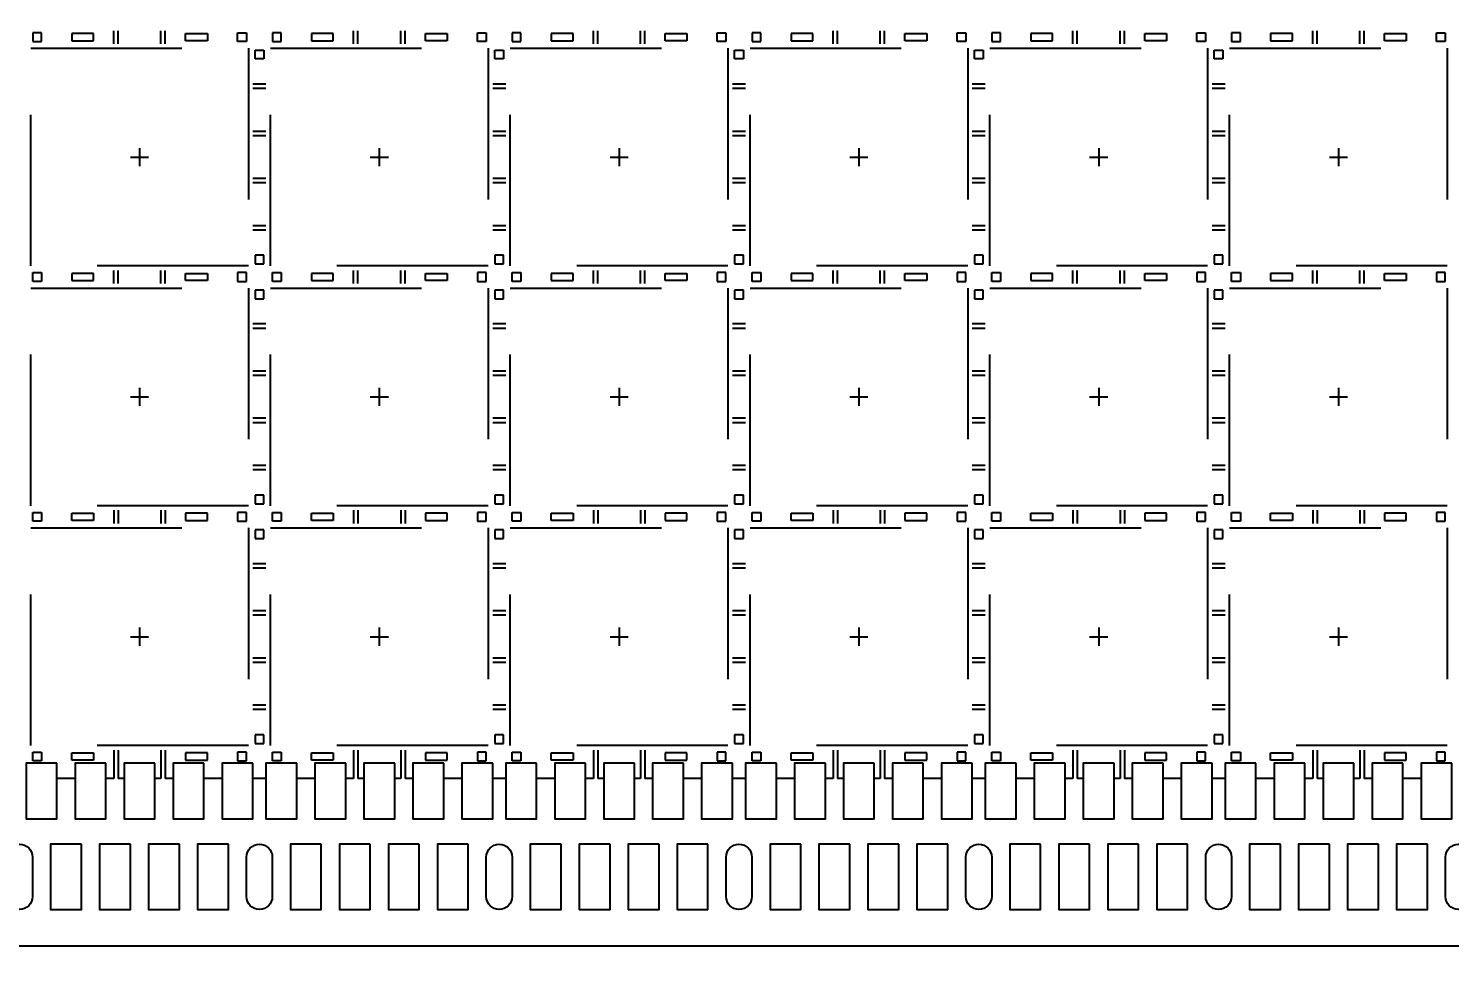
# Model space of a CAD drawing. Header units: millimetres. Extents: x 403.41 to 412.09, y 87.14 to 92.98.
# Drawn here: x 406.728 to 407.903, y 88.295 to 89.065 of the extents above; entities that cross this region are included whole.
import ezdxf

# ---------------------------------------------------------------- set-up
doc = ezdxf.new("R2010")
doc.units = ezdxf.units.MM
doc.header["$LTSCALE"] = 0.5
doc.header["$PDMODE"] = 98
for name, pattern in [('CENTER', [50.8, 31.75, -6.35, 6.35, -6.35]), ('HIDDEN', [0.375, 0.25, -0.125]), ('PHANTOM', [2.5, 1.25, -0.25, 0.25, -0.25, 0.25, -0.25])]:
    doc.linetypes.add(name, pattern=pattern)
for name, color, linetype in [('1D', 4, 'Continuous'), ('BTM', 7, 'HIDDEN'), ('CEN', 2, 'CENTER'), ('DIM', 3, 'Continuous'), ('PKG', 1, 'PHANTOM')]:
    doc.layers.add(name, color=color, linetype=linetype)
doc.styles.add('SIMPLEX', font='simplex.shx', dxfattribs={"bigfont": 'AllInOneBig.shx'})
doc.dimstyles.new('Standard2', dxfattribs={"dimtxt": 0.07, "dimasz": 0.08, "dimexe": 0.01, "dimexo": 0.01, "dimgap": 0.015, "dimtad": 1, "dimdec": 3, "dimlfac": 16.666667, "dimrnd": 0.0001, "dimzin": 1, "dimtxsty": 'SIMPLEX', "dimcen": 0.01, "dimclrd": 256, "dimclre": 256, "dimclrt": 256, "dimazin": 3, "dimtp": 0.03, "dimtm": 0.05, "dimtfac": 0.8, "dimtdec": 3, "dimtmove": 0, "dimatfit": 3, "dimfxl": 0.05, "dimtzin": 4, "dimlwd": -1, "dimlwe": -1})

# ---------------------------------------------------------------- blocks, each defined once
blk = doc.blocks.new('*D25')
at = {"layer": 'Defpoints', "color": 0, "ltscale": 0.1, "transparency": 16777216}
for p in [(406.7204, 90.1484), (408.6252, 88.0904), (409.2231, 88.0904)]:
    blk.add_point(p, dxfattribs=at)
at = {"layer": 'DIM', "ltscale": 0.1, "transparency": 16777216}
for p, q in [((408.6352, 88.0904), (408.9031, 88.0904)), ((408.9031, 88.0904), (409.0631, 88.0904)), ((409.0631, 88.0904), (409.2231, 88.0904))]:
    blk.add_line(p, q, dxfattribs=at)
at = {"layer": 'DIM', "ltscale": 0.1, "transparency": 16777216, "insert": (409.4114, 88.0904), "char_height": 0.07, "attachment_point": 5, "rotation": 360, "style": 'SIMPLEX'}
blk.add_mtext('\\A1;34.300', dxfattribs=at)
blk = doc.blocks.new('*D26')
at = {"layer": 'Defpoints', "color": 0, "ltscale": 0.1, "transparency": 16777216}
for p in [(406.7204, 90.1484), (408.6252, 88.2284), (409.2231, 88.1846)]:
    blk.add_point(p, dxfattribs=at)
at = {"layer": 'DIM', "ltscale": 0.1, "transparency": 16777216}
for p, q in [((408.6352, 88.2284), (408.9031, 88.2284)), ((408.9031, 88.2284), (409.0631, 88.1846)), ((409.0631, 88.1846), (409.2231, 88.1846))]:
    blk.add_line(p, q, dxfattribs=at)
at = {"layer": 'DIM', "ltscale": 0.1, "transparency": 16777216, "insert": (409.4114, 88.1846), "char_height": 0.07, "attachment_point": 5, "rotation": 360, "style": 'SIMPLEX'}
blk.add_mtext('\\A1;32.000', dxfattribs=at)
blk = doc.blocks.new('*D28')
at = {"layer": 'Defpoints', "color": 0, "ltscale": 0.1, "transparency": 16777216}
for p in [(406.7204, 90.1484), (407.7794, 88.1415), (407.7794, 87.9087)]:
    blk.add_point(p, dxfattribs=at)
at = {"layer": 'DIM', "ltscale": 0.1, "transparency": 16777216}
blk.add_line((407.7794, 88.1315), (407.7794, 87.9087), dxfattribs=at)
at = {"layer": 'DIM', "ltscale": 0.1, "transparency": 16777216, "insert": (407.7794, 87.7271), "char_height": 0.07, "attachment_point": 5, "rotation": 90, "style": 'SIMPLEX'}
blk.add_mtext('\\A1;17.650', dxfattribs=at)
blk = doc.blocks.new('*D29')
at = {"layer": 'Defpoints', "color": 0, "ltscale": 0.1, "transparency": 16777216}
for p in [(406.7204, 90.1484), (408.6252, 88.2284), (408.6252, 87.9087)]:
    blk.add_point(p, dxfattribs=at)
at = {"layer": 'DIM', "ltscale": 0.1, "transparency": 16777216}
blk.add_line((408.6252, 88.2184), (408.6252, 87.9087), dxfattribs=at)
at = {"layer": 'DIM', "ltscale": 0.1, "transparency": 16777216, "insert": (408.6252, 87.7271), "char_height": 0.07, "attachment_point": 5, "rotation": 90, "style": 'SIMPLEX'}
blk.add_mtext('\\A1;31.747', dxfattribs=at)
blk = doc.blocks.new('*U218')
at = {"layer": 'CEN', "ltscale": 0.2}
for p, q in [((-0.0075, 0), (0.0075, 0)), ((0, 0.0075), (0, -0.0075))]:
    blk.add_line(p, q, dxfattribs=at)
at = {"layer": 'PKG', "color": 1, "ltscale": 0.2}
blk.add_lwpolyline([(-0.09, -0.09), (-0.09, 0.09), (0.09, 0.09), (0.09, -0.09)], close=True, dxfattribs=at)
blk = doc.blocks.new('*U219')
at = {"color": 0, "linetype": 'ByBlock', "lineweight": -2, "transparency": 16777216}
for p in [(1.5864, 0.3966), (1.7847, 0.3966), (1.983, 0.3966), (2.1813, 0.3966), (2.3796, 0.3966), (2.5779, 0.3966), (1.5864, 0.1983), (1.7847, 0.1983), (1.983, 0.1983), (2.1813, 0.1983), (2.3796, 0.1983), (2.5779, 0.1983), (1.5864, 0), (1.7847, 0), (1.983, 0), (2.1813, 0), (2.3796, 0), (2.5779, 0)]:
    blk.add_blockref('*U218', p, dxfattribs=at)

msp = doc.modelspace()

# ---------------------------------------------------------------- linework, layer by layer
at = {"ltscale": 0.02}
for points in [[(406.751283, 88.457417), (406.725783, 88.457417), (406.725783, 88.411367), (406.751283, 88.411367)], [(406.791783, 88.457417), (406.766283, 88.457417), (406.766283, 88.411367), (406.791783, 88.411367)], [(406.832283, 88.457417), (406.806783, 88.457417), (406.806783, 88.411367), (406.832283, 88.411367)], [(406.872783, 88.457417), (406.847283, 88.457417), (406.847283, 88.411367), (406.872783, 88.411367)], [(406.913283, 88.457417), (406.887783, 88.457417), (406.887783, 88.411367), (406.913283, 88.411367)], [(406.949583, 88.457417), (406.924083, 88.457417), (406.924083, 88.411367), (406.949583, 88.411367)], [(406.990083, 88.457417), (406.964583, 88.457417), (406.964583, 88.411367), (406.990083, 88.411367)], [(407.030583, 88.457417), (407.005083, 88.457417), (407.005083, 88.411367), (407.030583, 88.411367)], [(407.071083, 88.457417), (407.045583, 88.457417), (407.045583, 88.411367), (407.071083, 88.411367)], [(407.111583, 88.457417), (407.086083, 88.457417), (407.086083, 88.411367), (407.111583, 88.411367)], [(407.147883, 88.457417), (407.122383, 88.457417), (407.122383, 88.411367), (407.147883, 88.411367)], [(407.188383, 88.457417), (407.162883, 88.457417), (407.162883, 88.411367), (407.188383, 88.411367)], [(407.228883, 88.457417), (407.203383, 88.457417), (407.203383, 88.411367), (407.228883, 88.411367)], [(407.269383, 88.457417), (407.243883, 88.457417), (407.243883, 88.411367), (407.269383, 88.411367)], [(407.309883, 88.457417), (407.284383, 88.457417), (407.284383, 88.411367), (407.309883, 88.411367)], [(407.346183, 88.457417), (407.320683, 88.457417), (407.320683, 88.411367), (407.346183, 88.411367)], [(407.386683, 88.457417), (407.361183, 88.457417), (407.361183, 88.411367), (407.386683, 88.411367)], [(407.427183, 88.457417), (407.401683, 88.457417), (407.401683, 88.411367), (407.427183, 88.411367)], [(407.467683, 88.457417), (407.442183, 88.457417), (407.442183, 88.411367), (407.467683, 88.411367)], [(407.508183, 88.457417), (407.482683, 88.457417), (407.482683, 88.411367), (407.508183, 88.411367)], [(407.544483, 88.457417), (407.518983, 88.457417), (407.518983, 88.411367), (407.544483, 88.411367)], [(407.584983, 88.457417), (407.559483, 88.457417), (407.559483, 88.411367), (407.584983, 88.411367)], [(407.625483, 88.457417), (407.599983, 88.457417), (407.599983, 88.411367), (407.625483, 88.411367)], [(407.665983, 88.457417), (407.640483, 88.457417), (407.640483, 88.411367), (407.665983, 88.411367)], [(407.706483, 88.457417), (407.680983, 88.457417), (407.680983, 88.411367), (407.706483, 88.411367)], [(407.742783, 88.457417), (407.717283, 88.457417), (407.717283, 88.411367), (407.742783, 88.411367)], [(407.783283, 88.457417), (407.757783, 88.457417), (407.757783, 88.411367), (407.783283, 88.411367)], [(407.823783, 88.457417), (407.798283, 88.457417), (407.798283, 88.411367), (407.823783, 88.411367)], [(407.864283, 88.457417), (407.838783, 88.457417), (407.838783, 88.411367), (407.864283, 88.411367)], [(407.904783, 88.457417), (407.879283, 88.457417), (407.879283, 88.411367), (407.904783, 88.411367)], [(406.771533, 88.390367), (406.746033, 88.390367), (406.746033, 88.336367), (406.771533, 88.336367)], [(406.812033, 88.390367), (406.786533, 88.390367), (406.786533, 88.336367), (406.812033, 88.336367)], [(406.852533, 88.390367), (406.827033, 88.390367), (406.827033, 88.336367), (406.852533, 88.336367)], [(406.893033, 88.390367), (406.867533, 88.390367), (406.867533, 88.336367), (406.893033, 88.336367)], [(406.969833, 88.390367), (406.944333, 88.390367), (406.944333, 88.336367), (406.969833, 88.336367)], [(407.010333, 88.390367), (406.984833, 88.390367), (406.984833, 88.336367), (407.010333, 88.336367)], [(407.050833, 88.390367), (407.025333, 88.390367), (407.025333, 88.336367), (407.050833, 88.336367)], [(407.091333, 88.390367), (407.065833, 88.390367), (407.065833, 88.336367), (407.091333, 88.336367)], [(407.168133, 88.390367), (407.142633, 88.390367), (407.142633, 88.336367), (407.168133, 88.336367)], [(407.208633, 88.390367), (407.183133, 88.390367), (407.183133, 88.336367), (407.208633, 88.336367)], [(407.249133, 88.390367), (407.223633, 88.390367), (407.223633, 88.336367), (407.249133, 88.336367)], [(407.289633, 88.390367), (407.264133, 88.390367), (407.264133, 88.336367), (407.289633, 88.336367)], [(407.366433, 88.390367), (407.340933, 88.390367), (407.340933, 88.336367), (407.366433, 88.336367)], [(407.406933, 88.390367), (407.381433, 88.390367), (407.381433, 88.336367), (407.406933, 88.336367)], [(407.447433, 88.390367), (407.421933, 88.390367), (407.421933, 88.336367), (407.447433, 88.336367)], [(407.487933, 88.390367), (407.462433, 88.390367), (407.462433, 88.336367), (407.487933, 88.336367)], [(407.564733, 88.390367), (407.539233, 88.390367), (407.539233, 88.336367), (407.564733, 88.336367)], [(407.605233, 88.390367), (407.579733, 88.390367), (407.579733, 88.336367), (407.605233, 88.336367)], [(407.645733, 88.390367), (407.620233, 88.390367), (407.620233, 88.336367), (407.645733, 88.336367)], [(407.686233, 88.390367), (407.660733, 88.390367), (407.660733, 88.336367), (407.686233, 88.336367)], [(407.763033, 88.390367), (407.737533, 88.390367), (407.737533, 88.336367), (407.763033, 88.336367)], [(407.803533, 88.390367), (407.778033, 88.390367), (407.778033, 88.336367), (407.803533, 88.336367)], [(407.844033, 88.390367), (407.818533, 88.390367), (407.818533, 88.336367), (407.844033, 88.336367)], [(407.884533, 88.390367), (407.859033, 88.390367), (407.859033, 88.336367), (407.884533, 88.336367)]]:
    msp.add_lwpolyline(points, close=True, dxfattribs=at)
for points in [[(406.720383, 88.390367), (406.720383, 88.390367, -0.41421356), (406.731033, 88.379717), (406.731033, 88.347017, -0.41421356), (406.720383, 88.336367), (406.720383, 88.336367, -0.41421356), (406.709733, 88.347017), (406.709733, 88.379717, -0.41421356)], [(406.918683, 88.390367), (406.918683, 88.390367, -0.41421356), (406.929333, 88.379717), (406.929333, 88.347017, -0.41421356), (406.918683, 88.336367), (406.918683, 88.336367, -0.41421356), (406.908033, 88.347017), (406.908033, 88.379717, -0.41421356)], [(407.116983, 88.390367), (407.116983, 88.390367, -0.41421356), (407.127633, 88.379717), (407.127633, 88.347017, -0.41421356), (407.116983, 88.336367), (407.116983, 88.336367, -0.41421356), (407.106333, 88.347017), (407.106333, 88.379717, -0.41421356)], [(407.315283, 88.390367), (407.315283, 88.390367, -0.41421356), (407.325933, 88.379717), (407.325933, 88.347017, -0.41421356), (407.315283, 88.336367), (407.315283, 88.336367, -0.41421356), (407.304633, 88.347017), (407.304633, 88.379717, -0.41421356)], [(407.513583, 88.390367), (407.513583, 88.390367, -0.41421356), (407.524233, 88.379717), (407.524233, 88.347017, -0.41421356), (407.513583, 88.336367), (407.513583, 88.336367, -0.41421356), (407.502933, 88.347017), (407.502933, 88.379717, -0.41421356)], [(407.711883, 88.390367), (407.711883, 88.390367, -0.41421356), (407.722533, 88.379717), (407.722533, 88.347017, -0.41421356), (407.711883, 88.336367), (407.711883, 88.336367, -0.41421356), (407.701233, 88.347017), (407.701233, 88.379717, -0.41421356)], [(407.910183, 88.390367), (407.910183, 88.390367, -0.41421356), (407.920833, 88.379717), (407.920833, 88.347017, -0.41421356), (407.910183, 88.336367), (407.910183, 88.336367, -0.41421356), (407.899533, 88.347017), (407.899533, 88.379717, -0.41421356)]]:
    msp.add_lwpolyline(points, format="xyb", close=True, dxfattribs=at)
at = {"layer": '1D', "color": 4}
msp.add_line((404.911383, 88.306367), (408.529383, 88.306367), dxfattribs=at)
at = {"layer": 'BTM', "ltscale": 0.02}
for p, q in [((406.798233, 89.052317), (406.798233, 89.063117)), ((406.801833, 89.052317), (406.801833, 89.063117)), ((406.837233, 89.052317), (406.837233, 89.063117)), ((406.840833, 89.052317), (406.840833, 89.063117)), ((406.996533, 89.052317), (406.996533, 89.063117)), ((407.000133, 89.052317), (407.000133, 89.063117)), ((407.035533, 89.052317), (407.035533, 89.063117)), ((407.039133, 89.052317), (407.039133, 89.063117)), ((407.194833, 89.052317), (407.194833, 89.063117)), ((407.198433, 89.052317), (407.198433, 89.063117)), ((407.233833, 89.052317), (407.233833, 89.063117)), ((407.237433, 89.052317), (407.237433, 89.063117)), ((407.393133, 89.052317), (407.393133, 89.063117)), ((407.396733, 89.052317), (407.396733, 89.063117)), ((407.432133, 89.052317), (407.432133, 89.063117)), ((407.435733, 89.052317), (407.435733, 89.063117)), ((407.591433, 89.052317), (407.591433, 89.063117)), ((407.595033, 89.052317), (407.595033, 89.063117)), ((407.630433, 89.052317), (407.630433, 89.063117)), ((407.634033, 89.052317), (407.634033, 89.063117)), ((407.789733, 89.052317), (407.789733, 89.063117)), ((407.793333, 89.052317), (407.793333, 89.063117)), ((407.828733, 89.052317), (407.828733, 89.063117)), ((407.832333, 89.052317), (407.832333, 89.063117)), ((406.924083, 89.018867), (406.913283, 89.018867)), ((406.924083, 89.015267), (406.913283, 89.015267)), ((407.122383, 89.018867), (407.111583, 89.018867)), ((407.122383, 89.015267), (407.111583, 89.015267)), ((407.320683, 89.018867), (407.309883, 89.018867)), ((407.320683, 89.015267), (407.309883, 89.015267)), ((407.518983, 89.018867), (407.508183, 89.018867)), ((407.518983, 89.015267), (407.508183, 89.015267)), ((407.717283, 89.018867), (407.706483, 89.018867)), ((407.717283, 89.015267), (407.706483, 89.015267)), ((406.924083, 88.979867), (406.913283, 88.979867)), ((407.122383, 88.979867), (407.111583, 88.979867)), ((407.320683, 88.979867), (407.309883, 88.979867)), ((407.518983, 88.979867), (407.508183, 88.979867)), ((407.717283, 88.979867), (407.706483, 88.979867)), ((406.924083, 88.976267), (406.913283, 88.976267)), ((407.122383, 88.976267), (407.111583, 88.976267)), ((407.320683, 88.976267), (407.309883, 88.976267)), ((407.518983, 88.976267), (407.508183, 88.976267)), ((407.717283, 88.976267), (407.706483, 88.976267)), ((406.924083, 88.940867), (406.913283, 88.940867)), ((406.924083, 88.937267), (406.913283, 88.937267)), ((407.122383, 88.940867), (407.111583, 88.940867)), ((407.122383, 88.937267), (407.111583, 88.937267)), ((407.320683, 88.940867), (407.309883, 88.940867)), ((407.320683, 88.937267), (407.309883, 88.937267)), ((407.518983, 88.940867), (407.508183, 88.940867)), ((407.518983, 88.937267), (407.508183, 88.937267)), ((407.717283, 88.940867), (407.706483, 88.940867)), ((407.717283, 88.937267), (407.706483, 88.937267)), ((406.924083, 88.901867), (406.913283, 88.901867)), ((406.924083, 88.898267), (406.913283, 88.898267)), ((407.122383, 88.901867), (407.111583, 88.901867)), ((407.122383, 88.898267), (407.111583, 88.898267)), ((407.320683, 88.901867), (407.309883, 88.901867)), ((407.320683, 88.898267), (407.309883, 88.898267)), ((407.518983, 88.901867), (407.508183, 88.901867)), ((407.518983, 88.898267), (407.508183, 88.898267)), ((407.717283, 88.901867), (407.706483, 88.901867)), ((407.717283, 88.898267), (407.706483, 88.898267)), ((406.798233, 88.854017), (406.798233, 88.864817)), ((406.801833, 88.854017), (406.801833, 88.864817)), ((406.837233, 88.854017), (406.837233, 88.864817)), ((406.840833, 88.854017), (406.840833, 88.864817)), ((406.996533, 88.854017), (406.996533, 88.864817)), ((407.000133, 88.854017), (407.000133, 88.864817)), ((407.035533, 88.854017), (407.035533, 88.864817)), ((407.039133, 88.854017), (407.039133, 88.864817)), ((407.194833, 88.854017), (407.194833, 88.864817)), ((407.198433, 88.854017), (407.198433, 88.864817)), ((407.233833, 88.854017), (407.233833, 88.864817)), ((407.237433, 88.854017), (407.237433, 88.864817)), ((407.393133, 88.854017), (407.393133, 88.864817)), ((407.396733, 88.854017), (407.396733, 88.864817)), ((407.432133, 88.854017), (407.432133, 88.864817)), ((407.435733, 88.854017), (407.435733, 88.864817)), ((407.591433, 88.854017), (407.591433, 88.864817)), ((407.595033, 88.854017), (407.595033, 88.864817)), ((407.630433, 88.854017), (407.630433, 88.864817)), ((407.634033, 88.854017), (407.634033, 88.864817)), ((407.789733, 88.854017), (407.789733, 88.864817)), ((407.793333, 88.854017), (407.793333, 88.864817)), ((407.828733, 88.854017), (407.828733, 88.864817)), ((407.832333, 88.854017), (407.832333, 88.864817)), ((406.924083, 88.820567), (406.913283, 88.820567)), ((406.924083, 88.816967), (406.913283, 88.816967)), ((407.122383, 88.820567), (407.111583, 88.820567)), ((407.122383, 88.816967), (407.111583, 88.816967)), ((407.320683, 88.820567), (407.309883, 88.820567)), ((407.320683, 88.816967), (407.309883, 88.816967)), ((407.518983, 88.820567), (407.508183, 88.820567)), ((407.518983, 88.816967), (407.508183, 88.816967)), ((407.717283, 88.820567), (407.706483, 88.820567)), ((407.717283, 88.816967), (407.706483, 88.816967)), ((406.924083, 88.781567), (406.913283, 88.781567)), ((407.122383, 88.781567), (407.111583, 88.781567)), ((407.320683, 88.781567), (407.309883, 88.781567)), ((407.518983, 88.781567), (407.508183, 88.781567)), ((407.717283, 88.781567), (407.706483, 88.781567)), ((406.924083, 88.777967), (406.913283, 88.777967)), ((407.122383, 88.777967), (407.111583, 88.777967)), ((407.320683, 88.777967), (407.309883, 88.777967)), ((407.518983, 88.777967), (407.508183, 88.777967)), ((407.717283, 88.777967), (407.706483, 88.777967)), ((406.924083, 88.742567), (406.913283, 88.742567)), ((406.924083, 88.738967), (406.913283, 88.738967)), ((407.122383, 88.742567), (407.111583, 88.742567)), ((407.122383, 88.738967), (407.111583, 88.738967)), ((407.320683, 88.742567), (407.309883, 88.742567)), ((407.320683, 88.738967), (407.309883, 88.738967)), ((407.518983, 88.742567), (407.508183, 88.742567)), ((407.518983, 88.738967), (407.508183, 88.738967)), ((407.717283, 88.742567), (407.706483, 88.742567)), ((407.717283, 88.738967), (407.706483, 88.738967)), ((406.924083, 88.703567), (406.913283, 88.703567)), ((406.924083, 88.699967), (406.913283, 88.699967)), ((407.122383, 88.703567), (407.111583, 88.703567)), ((407.122383, 88.699967), (407.111583, 88.699967)), ((407.320683, 88.703567), (407.309883, 88.703567)), ((407.320683, 88.699967), (407.309883, 88.699967)), ((407.518983, 88.703567), (407.508183, 88.703567)), ((407.518983, 88.699967), (407.508183, 88.699967)), ((407.717283, 88.703567), (407.706483, 88.703567)), ((407.717283, 88.699967), (407.706483, 88.699967)), ((406.798233, 88.666517), (406.798233, 88.655717)), ((406.801833, 88.666517), (406.801833, 88.655717)), ((406.837233, 88.666517), (406.837233, 88.655717)), ((406.840833, 88.666517), (406.840833, 88.655717)), ((406.996533, 88.666517), (406.996533, 88.655717)), ((407.000133, 88.666517), (407.000133, 88.655717)), ((407.035533, 88.666517), (407.035533, 88.655717)), ((407.039133, 88.666517), (407.039133, 88.655717)), ((407.194833, 88.666517), (407.194833, 88.655717)), ((407.198433, 88.666517), (407.198433, 88.655717)), ((407.233833, 88.666517), (407.233833, 88.655717)), ((407.237433, 88.666517), (407.237433, 88.655717)), ((407.393133, 88.666517), (407.393133, 88.655717)), ((407.396733, 88.666517), (407.396733, 88.655717)), ((407.432133, 88.666517), (407.432133, 88.655717)), ((407.435733, 88.666517), (407.435733, 88.655717)), ((407.591433, 88.666517), (407.591433, 88.655717)), ((407.595033, 88.666517), (407.595033, 88.655717)), ((407.630433, 88.666517), (407.630433, 88.655717)), ((407.634033, 88.666517), (407.634033, 88.655717)), ((407.789733, 88.666517), (407.789733, 88.655717)), ((407.793333, 88.666517), (407.793333, 88.655717)), ((407.828733, 88.666517), (407.828733, 88.655717)), ((407.832333, 88.666517), (407.832333, 88.655717)), ((406.924083, 88.622267), (406.913283, 88.622267)), ((406.924083, 88.618667), (406.913283, 88.618667)), ((407.122383, 88.622267), (407.111583, 88.622267)), ((407.122383, 88.618667), (407.111583, 88.618667)), ((407.320683, 88.622267), (407.309883, 88.622267)), ((407.320683, 88.618667), (407.309883, 88.618667)), ((407.518983, 88.622267), (407.508183, 88.622267)), ((407.518983, 88.618667), (407.508183, 88.618667)), ((407.717283, 88.622267), (407.706483, 88.622267)), ((407.717283, 88.618667), (407.706483, 88.618667)), ((406.924083, 88.583267), (406.913283, 88.583267)), ((406.924083, 88.579667), (406.913283, 88.579667)), ((407.122383, 88.583267), (407.111583, 88.583267)), ((407.122383, 88.579667), (407.111583, 88.579667)), ((407.320683, 88.583267), (407.309883, 88.583267)), ((407.320683, 88.579667), (407.309883, 88.579667)), ((407.518983, 88.583267), (407.508183, 88.583267)), ((407.518983, 88.579667), (407.508183, 88.579667)), ((407.717283, 88.583267), (407.706483, 88.583267)), ((407.717283, 88.579667), (407.706483, 88.579667)), ((406.924083, 88.544267), (406.913283, 88.544267)), ((407.122383, 88.544267), (407.111583, 88.544267)), ((407.320683, 88.544267), (407.309883, 88.544267)), ((407.518983, 88.544267), (407.508183, 88.544267)), ((407.717283, 88.544267), (407.706483, 88.544267)), ((406.924083, 88.540667), (406.913283, 88.540667)), ((407.122383, 88.540667), (407.111583, 88.540667)), ((407.320683, 88.540667), (407.309883, 88.540667)), ((407.518983, 88.540667), (407.508183, 88.540667)), ((407.717283, 88.540667), (407.706483, 88.540667)), ((406.924083, 88.505267), (406.913283, 88.505267)), ((406.924083, 88.501667), (406.913283, 88.501667)), ((407.122383, 88.505267), (407.111583, 88.505267)), ((407.122383, 88.501667), (407.111583, 88.501667)), ((407.320683, 88.505267), (407.309883, 88.505267)), ((407.320683, 88.501667), (407.309883, 88.501667)), ((407.518983, 88.505267), (407.508183, 88.505267)), ((407.518983, 88.501667), (407.508183, 88.501667)), ((407.717283, 88.505267), (407.706483, 88.505267)), ((407.717283, 88.501667), (407.706483, 88.501667)), ((406.798233, 88.468217), (406.798233, 88.444817)), ((406.801833, 88.468217), (406.801833, 88.444817)), ((406.837233, 88.468217), (406.837233, 88.444817)), ((406.840833, 88.468217), (406.840833, 88.444817)), ((406.996533, 88.468217), (406.996533, 88.444817)), ((407.000133, 88.468217), (407.000133, 88.444817)), ((407.035533, 88.468217), (407.035533, 88.444817)), ((407.039133, 88.468217), (407.039133, 88.444817)), ((407.194833, 88.468217), (407.194833, 88.444817)), ((407.198433, 88.468217), (407.198433, 88.444817)), ((407.233833, 88.468217), (407.233833, 88.444817)), ((407.237433, 88.468217), (407.237433, 88.444817)), ((407.393133, 88.468217), (407.393133, 88.444817)), ((407.396733, 88.468217), (407.396733, 88.444817)), ((407.432133, 88.468217), (407.432133, 88.444817)), ((407.435733, 88.468217), (407.435733, 88.444817)), ((407.591433, 88.468217), (407.591433, 88.444817)), ((407.595033, 88.468217), (407.595033, 88.444817)), ((407.630433, 88.468217), (407.630433, 88.444817)), ((407.634033, 88.468217), (407.634033, 88.444817)), ((407.789733, 88.468217), (407.789733, 88.444817)), ((407.793333, 88.468217), (407.793333, 88.444817)), ((407.828733, 88.468217), (407.828733, 88.444817)), ((407.832333, 88.468217), (407.832333, 88.444817)), ((406.766283, 88.444817), (406.751283, 88.444817)), ((406.798233, 88.444817), (406.791783, 88.444817)), ((406.806783, 88.444817), (406.801833, 88.444817)), ((406.837233, 88.444817), (406.832283, 88.444817)), ((406.847283, 88.444817), (406.840833, 88.444817)), ((406.887783, 88.444817), (406.872783, 88.444817)), ((406.924083, 88.444817), (406.913283, 88.444817)), ((406.964583, 88.444817), (406.949583, 88.444817)), ((406.996533, 88.444817), (406.990083, 88.444817)), ((407.005083, 88.444817), (407.000133, 88.444817)), ((407.035533, 88.444817), (407.030583, 88.444817)), ((407.045583, 88.444817), (407.039133, 88.444817)), ((407.086083, 88.444817), (407.071083, 88.444817)), ((407.122383, 88.444817), (407.111583, 88.444817)), ((407.162883, 88.444817), (407.147883, 88.444817)), ((407.194833, 88.444817), (407.188383, 88.444817)), ((407.203383, 88.444817), (407.198433, 88.444817)), ((407.233833, 88.444817), (407.228883, 88.444817)), ((407.243883, 88.444817), (407.237433, 88.444817)), ((407.284383, 88.444817), (407.269383, 88.444817)), ((407.320683, 88.444817), (407.309883, 88.444817)), ((407.361183, 88.444817), (407.346183, 88.444817)), ((407.393133, 88.444817), (407.386683, 88.444817)), ((407.401683, 88.444817), (407.396733, 88.444817)), ((407.432133, 88.444817), (407.427183, 88.444817)), ((407.442183, 88.444817), (407.435733, 88.444817)), ((407.482683, 88.444817), (407.467683, 88.444817)), ((407.518983, 88.444817), (407.508183, 88.444817)), ((407.559483, 88.444817), (407.544483, 88.444817)), ((407.591433, 88.444817), (407.584983, 88.444817)), ((407.599983, 88.444817), (407.595033, 88.444817)), ((407.630433, 88.444817), (407.625483, 88.444817)), ((407.640483, 88.444817), (407.634033, 88.444817)), ((407.680983, 88.444817), (407.665983, 88.444817)), ((407.717283, 88.444817), (407.706483, 88.444817)), ((407.757783, 88.444817), (407.742783, 88.444817)), ((407.789733, 88.444817), (407.783283, 88.444817)), ((407.798283, 88.444817), (407.793333, 88.444817)), ((407.828733, 88.444817), (407.823783, 88.444817)), ((407.838783, 88.444817), (407.832333, 88.444817)), ((407.879283, 88.444817), (407.864283, 88.444817))]:
    msp.add_line(p, q, dxfattribs=at)
for points in [[(406.731183, 89.061317), (406.731183, 89.054117), (406.738383, 89.054117), (406.738383, 89.061317)], [(406.763433, 89.054717), (406.781433, 89.054717), (406.781433, 89.060717), (406.763433, 89.060717)], [(406.875633, 89.054717), (406.857633, 89.054717), (406.857633, 89.060717), (406.875633, 89.060717)], [(406.907883, 89.061317), (406.907883, 89.054117), (406.900683, 89.054117), (406.900683, 89.061317)], [(406.929483, 89.061317), (406.929483, 89.054117), (406.936683, 89.054117), (406.936683, 89.061317)], [(406.961733, 89.054717), (406.979733, 89.054717), (406.979733, 89.060717), (406.961733, 89.060717)], [(407.073933, 89.054717), (407.055933, 89.054717), (407.055933, 89.060717), (407.073933, 89.060717)], [(407.106183, 89.061317), (407.106183, 89.054117), (407.098983, 89.054117), (407.098983, 89.061317)], [(407.127783, 89.061317), (407.127783, 89.054117), (407.134983, 89.054117), (407.134983, 89.061317)], [(407.160033, 89.054717), (407.178033, 89.054717), (407.178033, 89.060717), (407.160033, 89.060717)], [(407.272233, 89.054717), (407.254233, 89.054717), (407.254233, 89.060717), (407.272233, 89.060717)], [(407.304483, 89.061317), (407.304483, 89.054117), (407.297283, 89.054117), (407.297283, 89.061317)], [(407.326083, 89.061317), (407.326083, 89.054117), (407.333283, 89.054117), (407.333283, 89.061317)], [(407.358333, 89.054717), (407.376333, 89.054717), (407.376333, 89.060717), (407.358333, 89.060717)], [(407.470533, 89.054717), (407.452533, 89.054717), (407.452533, 89.060717), (407.470533, 89.060717)], [(407.502783, 89.061317), (407.502783, 89.054117), (407.495583, 89.054117), (407.495583, 89.061317)], [(407.524383, 89.061317), (407.524383, 89.054117), (407.531583, 89.054117), (407.531583, 89.061317)], [(407.556633, 89.054717), (407.574633, 89.054717), (407.574633, 89.060717), (407.556633, 89.060717)], [(407.668833, 89.054717), (407.650833, 89.054717), (407.650833, 89.060717), (407.668833, 89.060717)], [(407.701083, 89.061317), (407.701083, 89.054117), (407.693883, 89.054117), (407.693883, 89.061317)], [(407.722683, 89.061317), (407.722683, 89.054117), (407.729883, 89.054117), (407.729883, 89.061317)], [(407.754933, 89.054717), (407.772933, 89.054717), (407.772933, 89.060717), (407.754933, 89.060717)], [(407.867133, 89.054717), (407.849133, 89.054717), (407.849133, 89.060717), (407.867133, 89.060717)], [(407.899383, 89.061317), (407.899383, 89.054117), (407.892183, 89.054117), (407.892183, 89.061317)], [(406.922283, 89.046917), (406.922283, 89.039717), (406.915083, 89.039717), (406.915083, 89.046917)], [(407.120583, 89.046917), (407.120583, 89.039717), (407.113383, 89.039717), (407.113383, 89.046917)], [(407.318883, 89.046917), (407.318883, 89.039717), (407.311683, 89.039717), (407.311683, 89.046917)], [(407.517183, 89.046917), (407.517183, 89.039717), (407.509983, 89.039717), (407.509983, 89.046917)], [(407.715483, 89.046917), (407.715483, 89.039717), (407.708283, 89.039717), (407.708283, 89.046917)], [(406.915083, 88.877417), (406.915083, 88.870217), (406.922283, 88.870217), (406.922283, 88.877417)], [(407.113383, 88.877417), (407.113383, 88.870217), (407.120583, 88.870217), (407.120583, 88.877417)], [(407.311683, 88.877417), (407.311683, 88.870217), (407.318883, 88.870217), (407.318883, 88.877417)], [(407.509983, 88.877417), (407.509983, 88.870217), (407.517183, 88.870217), (407.517183, 88.877417)], [(407.708283, 88.877417), (407.708283, 88.870217), (407.715483, 88.870217), (407.715483, 88.877417)], [(406.731183, 88.855817), (406.731183, 88.863017), (406.738383, 88.863017), (406.738383, 88.855817)], [(406.763433, 88.856417), (406.781433, 88.856417), (406.781433, 88.862417), (406.763433, 88.862417)], [(406.875633, 88.856417), (406.857633, 88.856417), (406.857633, 88.862417), (406.875633, 88.862417)], [(406.907883, 88.855817), (406.907883, 88.863017), (406.900683, 88.863017), (406.900683, 88.855817)], [(406.929483, 88.855817), (406.929483, 88.863017), (406.936683, 88.863017), (406.936683, 88.855817)], [(406.961733, 88.856417), (406.979733, 88.856417), (406.979733, 88.862417), (406.961733, 88.862417)], [(407.073933, 88.856417), (407.055933, 88.856417), (407.055933, 88.862417), (407.073933, 88.862417)], [(407.106183, 88.855817), (407.106183, 88.863017), (407.098983, 88.863017), (407.098983, 88.855817)], [(407.127783, 88.855817), (407.127783, 88.863017), (407.134983, 88.863017), (407.134983, 88.855817)], [(407.160033, 88.856417), (407.178033, 88.856417), (407.178033, 88.862417), (407.160033, 88.862417)], [(407.272233, 88.856417), (407.254233, 88.856417), (407.254233, 88.862417), (407.272233, 88.862417)], [(407.304483, 88.855817), (407.304483, 88.863017), (407.297283, 88.863017), (407.297283, 88.855817)], [(407.326083, 88.855817), (407.326083, 88.863017), (407.333283, 88.863017), (407.333283, 88.855817)], [(407.358333, 88.856417), (407.376333, 88.856417), (407.376333, 88.862417), (407.358333, 88.862417)], [(407.470533, 88.856417), (407.452533, 88.856417), (407.452533, 88.862417), (407.470533, 88.862417)], [(407.502783, 88.855817), (407.502783, 88.863017), (407.495583, 88.863017), (407.495583, 88.855817)], [(407.524383, 88.855817), (407.524383, 88.863017), (407.531583, 88.863017), (407.531583, 88.855817)], [(407.556633, 88.856417), (407.574633, 88.856417), (407.574633, 88.862417), (407.556633, 88.862417)], [(407.668833, 88.856417), (407.650833, 88.856417), (407.650833, 88.862417), (407.668833, 88.862417)], [(407.701083, 88.855817), (407.701083, 88.863017), (407.693883, 88.863017), (407.693883, 88.855817)], [(407.722683, 88.855817), (407.722683, 88.863017), (407.729883, 88.863017), (407.729883, 88.855817)], [(407.754933, 88.856417), (407.772933, 88.856417), (407.772933, 88.862417), (407.754933, 88.862417)], [(407.867133, 88.856417), (407.849133, 88.856417), (407.849133, 88.862417), (407.867133, 88.862417)], [(407.899383, 88.855817), (407.899383, 88.863017), (407.892183, 88.863017), (407.892183, 88.855817)], [(406.922283, 88.841417), (406.922283, 88.848617), (406.915083, 88.848617), (406.915083, 88.841417)], [(407.120583, 88.841417), (407.120583, 88.848617), (407.113383, 88.848617), (407.113383, 88.841417)], [(407.318883, 88.841417), (407.318883, 88.848617), (407.311683, 88.848617), (407.311683, 88.841417)], [(407.517183, 88.841417), (407.517183, 88.848617), (407.509983, 88.848617), (407.509983, 88.841417)], [(407.715483, 88.841417), (407.715483, 88.848617), (407.708283, 88.848617), (407.708283, 88.841417)], [(406.922283, 88.671917), (406.922283, 88.679117), (406.915083, 88.679117), (406.915083, 88.671917)], [(407.120583, 88.671917), (407.120583, 88.679117), (407.113383, 88.679117), (407.113383, 88.671917)], [(407.318883, 88.671917), (407.318883, 88.679117), (407.311683, 88.679117), (407.311683, 88.671917)], [(407.517183, 88.671917), (407.517183, 88.679117), (407.509983, 88.679117), (407.509983, 88.671917)], [(407.715483, 88.671917), (407.715483, 88.679117), (407.708283, 88.679117), (407.708283, 88.671917)], [(406.731183, 88.657517), (406.731183, 88.664717), (406.738383, 88.664717), (406.738383, 88.657517)], [(406.763433, 88.664117), (406.781433, 88.664117), (406.781433, 88.658117), (406.763433, 88.658117)], [(406.875633, 88.664117), (406.857633, 88.664117), (406.857633, 88.658117), (406.875633, 88.658117)], [(406.907883, 88.657517), (406.907883, 88.664717), (406.900683, 88.664717), (406.900683, 88.657517)], [(406.929483, 88.657517), (406.929483, 88.664717), (406.936683, 88.664717), (406.936683, 88.657517)], [(406.961733, 88.664117), (406.979733, 88.664117), (406.979733, 88.658117), (406.961733, 88.658117)], [(407.073933, 88.664117), (407.055933, 88.664117), (407.055933, 88.658117), (407.073933, 88.658117)], [(407.106183, 88.657517), (407.106183, 88.664717), (407.098983, 88.664717), (407.098983, 88.657517)], [(407.127783, 88.657517), (407.127783, 88.664717), (407.134983, 88.664717), (407.134983, 88.657517)], [(407.160033, 88.664117), (407.178033, 88.664117), (407.178033, 88.658117), (407.160033, 88.658117)], [(407.272233, 88.664117), (407.254233, 88.664117), (407.254233, 88.658117), (407.272233, 88.658117)], [(407.304483, 88.657517), (407.304483, 88.664717), (407.297283, 88.664717), (407.297283, 88.657517)], [(407.326083, 88.657517), (407.326083, 88.664717), (407.333283, 88.664717), (407.333283, 88.657517)], [(407.358333, 88.664117), (407.376333, 88.664117), (407.376333, 88.658117), (407.358333, 88.658117)], [(407.470533, 88.664117), (407.452533, 88.664117), (407.452533, 88.658117), (407.470533, 88.658117)], [(407.502783, 88.657517), (407.502783, 88.664717), (407.495583, 88.664717), (407.495583, 88.657517)], [(407.524383, 88.657517), (407.524383, 88.664717), (407.531583, 88.664717), (407.531583, 88.657517)], [(407.556633, 88.664117), (407.574633, 88.664117), (407.574633, 88.658117), (407.556633, 88.658117)], [(407.668833, 88.664117), (407.650833, 88.664117), (407.650833, 88.658117), (407.668833, 88.658117)], [(407.701083, 88.657517), (407.701083, 88.664717), (407.693883, 88.664717), (407.693883, 88.657517)], [(407.722683, 88.657517), (407.722683, 88.664717), (407.729883, 88.664717), (407.729883, 88.657517)], [(407.754933, 88.664117), (407.772933, 88.664117), (407.772933, 88.658117), (407.754933, 88.658117)], [(407.867133, 88.664117), (407.849133, 88.664117), (407.849133, 88.658117), (407.867133, 88.658117)], [(407.899383, 88.657517), (407.899383, 88.664717), (407.892183, 88.664717), (407.892183, 88.657517)], [(406.922283, 88.643117), (406.922283, 88.650317), (406.915083, 88.650317), (406.915083, 88.643117)], [(407.120583, 88.643117), (407.120583, 88.650317), (407.113383, 88.650317), (407.113383, 88.643117)], [(407.318883, 88.643117), (407.318883, 88.650317), (407.311683, 88.650317), (407.311683, 88.643117)], [(407.517183, 88.643117), (407.517183, 88.650317), (407.509983, 88.650317), (407.509983, 88.643117)], [(407.715483, 88.643117), (407.715483, 88.650317), (407.708283, 88.650317), (407.708283, 88.643117)], [(406.922283, 88.473617), (406.922283, 88.480817), (406.915083, 88.480817), (406.915083, 88.473617)], [(407.120583, 88.473617), (407.120583, 88.480817), (407.113383, 88.480817), (407.113383, 88.473617)], [(407.318883, 88.473617), (407.318883, 88.480817), (407.311683, 88.480817), (407.311683, 88.473617)], [(407.517183, 88.473617), (407.517183, 88.480817), (407.509983, 88.480817), (407.509983, 88.473617)], [(407.715483, 88.473617), (407.715483, 88.480817), (407.708283, 88.480817), (407.708283, 88.473617)], [(406.731183, 88.459217), (406.731183, 88.466417), (406.738383, 88.466417), (406.738383, 88.459217)], [(406.763433, 88.465817), (406.781433, 88.465817), (406.781433, 88.459817), (406.763433, 88.459817)], [(406.875633, 88.465817), (406.857633, 88.465817), (406.857633, 88.459817), (406.875633, 88.459817)], [(406.907883, 88.459217), (406.907883, 88.466417), (406.900683, 88.466417), (406.900683, 88.459217)], [(406.929483, 88.459217), (406.929483, 88.466417), (406.936683, 88.466417), (406.936683, 88.459217)], [(406.961733, 88.465817), (406.979733, 88.465817), (406.979733, 88.459817), (406.961733, 88.459817)], [(407.073933, 88.465817), (407.055933, 88.465817), (407.055933, 88.459817), (407.073933, 88.459817)], [(407.106183, 88.459217), (407.106183, 88.466417), (407.098983, 88.466417), (407.098983, 88.459217)], [(407.127783, 88.459217), (407.127783, 88.466417), (407.134983, 88.466417), (407.134983, 88.459217)], [(407.160033, 88.465817), (407.178033, 88.465817), (407.178033, 88.459817), (407.160033, 88.459817)], [(407.272233, 88.465817), (407.254233, 88.465817), (407.254233, 88.459817), (407.272233, 88.459817)], [(407.304483, 88.459217), (407.304483, 88.466417), (407.297283, 88.466417), (407.297283, 88.459217)], [(407.326083, 88.459217), (407.326083, 88.466417), (407.333283, 88.466417), (407.333283, 88.459217)], [(407.358333, 88.465817), (407.376333, 88.465817), (407.376333, 88.459817), (407.358333, 88.459817)], [(407.470533, 88.465817), (407.452533, 88.465817), (407.452533, 88.459817), (407.470533, 88.459817)], [(407.502783, 88.459217), (407.502783, 88.466417), (407.495583, 88.466417), (407.495583, 88.459217)], [(407.524383, 88.459217), (407.524383, 88.466417), (407.531583, 88.466417), (407.531583, 88.459217)], [(407.556633, 88.465817), (407.574633, 88.465817), (407.574633, 88.459817), (407.556633, 88.459817)], [(407.668833, 88.465817), (407.650833, 88.465817), (407.650833, 88.459817), (407.668833, 88.459817)], [(407.701083, 88.459217), (407.701083, 88.466417), (407.693883, 88.466417), (407.693883, 88.459217)], [(407.722683, 88.459217), (407.722683, 88.466417), (407.729883, 88.466417), (407.729883, 88.459217)], [(407.754933, 88.465817), (407.772933, 88.465817), (407.772933, 88.459817), (407.754933, 88.459817)], [(407.867133, 88.465817), (407.849133, 88.465817), (407.849133, 88.459817), (407.867133, 88.459817)], [(407.899383, 88.459217), (407.899383, 88.466417), (407.892183, 88.466417), (407.892183, 88.459217)]]:
    msp.add_lwpolyline(points, close=True, dxfattribs=at)

# ---------------------------------------------------------------- block references
msp.add_blockref('*U219', (405.233133, 88.561967))

# ---------------------------------------------------------------- dimensions: what is measured, and where the dimension line sits
at = {"layer": 'DIM', "color": 0, "ltscale": 0.1}
for feature_location, offset, dtype, picture, middle in [((408.625203, 88.090367), (0.597859, 0), 0, '*D25', (409.411396, 88.090367)), ((408.625203, 88.228367), (0.597859, -0.043739), 0, '*D26', (409.411396, 88.184628)), ((407.779383, 88.141531), (0, -0.232808), 1, '*D28', (407.779383, 87.727057)), ((408.625203, 88.228367), (0, -0.319643), 1, '*D29', (408.625203, 87.727057))]:
    dim = msp.add_ordinate_dim(feature_location=feature_location, offset=offset, dtype=dtype, origin=(406.720383, 90.148367), dimstyle='Standard2', dxfattribs=at)
    dim.commit()
    dim.dimension.update_dxf_attribs({"geometry": picture, "text_midpoint": middle})

doc.saveas('drawing.dxf')
